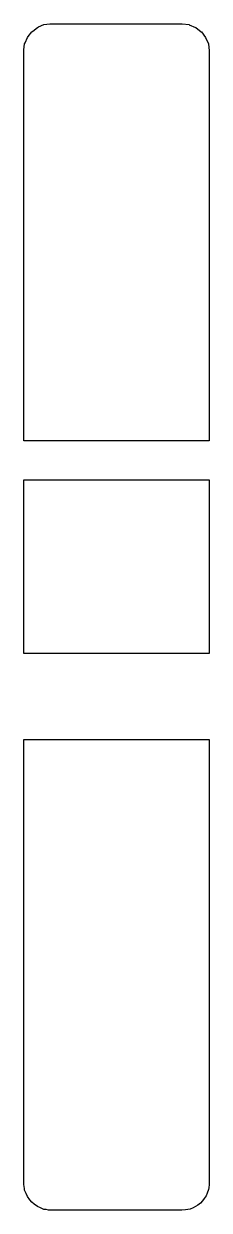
# Model space of a CAD drawing. Header units: metres. Extents: x 2.4 to 16, y -16 to 71.
import ezdxf

# ---------------------------------------------------------------- set-up
doc = ezdxf.new("R2010")
doc.units = ezdxf.units.M

msp = doc.modelspace()

# ---------------------------------------------------------------- linework, layer by layer
for p, q in [((3.055, 70.467), (3.4, 70.732)), ((3.4, 70.732), (3.48, 70.765)), ((3.48, 70.765), (3.882, 70.932)), ((3.882, 70.932), (4.314, 70.989)), ((4.314, 70.989), (4.4, 71)), ((4.4, 71), (12.286, 71)), ((12.286, 71), (13.083, 71)), ((13.083, 71), (14, 71)), ((14, 71), (14.011, 70.999)), ((14.011, 70.999), (14.518, 70.932)), ((14.518, 70.932), (14.528, 70.928)), ((14.528, 70.928), (15, 70.732)), ((15, 70.732), (15.009, 70.725)), ((15.009, 70.725), (15.414, 70.414)), ((2.501, 69.598), (2.668, 70)), ((2.668, 70), (2.721, 70.069)), ((2.721, 70.069), (2.986, 70.414)), ((2.986, 70.414), (3.055, 70.467)), ((15.414, 70.414), (15.421, 70.405)), ((15.421, 70.405), (15.732, 70)), ((15.732, 70), (15.736, 69.99)), ((15.736, 69.99), (15.932, 69.518)), ((2.4, 69), (2.411, 69.086)), ((2.4, 68.183), (2.4, 69)), ((2.411, 69.086), (2.468, 69.518)), ((2.468, 69.518), (2.501, 69.598)), ((15.932, 69.518), (15.999, 69.011)), ((15.999, 69.011), (16, 69)), ((16, 69), (16, 68.886)), ((16, 69), (16, 69)), ((16, 68.886), (16, 68.867)), ((16, 68.867), (16, 68.847)), ((16, 68.847), (16, 68.827)), ((16, 68.827), (16, 68.051)), ((2.4, 68.113), (2.4, 68.183)), ((2.4, 68.035), (2.4, 68.113)), ((2.4, 67.955), (2.4, 68.035)), ((2.4, 63.325), (2.4, 67.955)), ((16, 68.051), (16, 50.136)), ((2.4, 51.604), (2.4, 63.325)), ((2.4, 50.136), (2.4, 51.604)), ((2.4, 46.897), (2.4, 50.136)), ((16, 50.136), (16, 46.897)), ((2.4, 46.222), (2.4, 46.897)), ((2.4, 42.998), (2.4, 46.222)), ((16, 46.897), (16, 46.222)), ((16, 46.222), (16, 40.42)), ((2.4, 40.42), (2.4, 42.998)), ((6.889, 40.42), (2.4, 40.42)), ((16, 40.42), (6.889, 40.42)), ((2.4, 34.397), (2.4, 37.561)), ((2.4, 37.561), (11.511, 37.561)), ((11.511, 37.561), (16, 37.561)), ((16, 37.561), (16, 31.759)), ((16, 37.561), (16, 37.561)), ((2.4, 31.759), (2.4, 34.397)), ((2.4, 29.923), (2.4, 31.759)), ((16, 31.759), (16, 27.169)), ((2.4, 27.169), (2.4, 29.923)), ((2.4, 25.87), (2.4, 27.169)), ((16, 27.169), (16, 24.831)), ((2.4, 24.831), (2.4, 25.87)), ((12.329, 24.831), (2.4, 24.831)), ((16, 24.831), (12.329, 24.831)), ((2.4, 17.233), (2.4, 18.509)), ((2.4, 18.509), (6.071, 18.509)), ((6.071, 18.509), (16, 18.509)), ((16, 18.509), (16, 16.171)), ((2.4, 16.171), (2.4, 17.233)), ((2.4, 12.949), (2.4, 16.171)), ((16, 16.171), (16, 12.949)), ((2.4, 11.338), (2.4, 12.949)), ((16, 12.949), (16, 10.127)), ((2.4, 8.649), (2.4, 11.338)), ((16, 10.127), (16, 7.35)), ((16, 10.127), (16, 10.127)), ((2.4, 6.528), (2.4, 8.649)), ((16, 7.35), (16, -4.391)), ((2.4, 6.42), (2.4, 6.528)), ((2.4, 1.772), (2.4, 6.42)), ((2.4, 1.492), (2.4, 1.772)), ((2.4, 1.234), (2.4, 1.492)), ((2.4, 1.021), (2.4, 1.234)), ((2.4, -7.526), (2.4, 1.021)), ((16, -4.391), (16, -10.037)), ((2.4, -7.902), (2.4, -7.526)), ((2.4, -8.124), (2.4, -7.902)), ((2.4, -13.979), (2.4, -8.124)), ((16, -10.037), (16, -10.36)), ((16, -10.36), (16, -10.713)), ((16, -10.713), (16, -11.068)), ((16, -11.068), (16, -11.186)), ((16, -11.186), (16, -11.298)), ((16, -11.298), (16, -11.634)), ((16, -11.634), (16, -11.743)), ((16, -11.743), (16, -12.04)), ((16, -12.04), (16, -12.285)), ((16, -12.285), (16, -14)), ((2.4, -14), (2.4, -13.979)), ((2.407, -14.122), (2.4, -14)), ((2.452, -14.399), (2.407, -14.122)), ((2.468, -14.518), (2.452, -14.399)), ((2.576, -14.778), (2.468, -14.518)), ((2.668, -15), (2.576, -14.778)), ((15.848, -14.738), (15.765, -14.939)), ((15.939, -14.488), (15.848, -14.738)), ((15.964, -14.349), (15.939, -14.488)), ((15.976, -14.286), (15.964, -14.349)), ((15.988, -14.195), (15.976, -14.286)), ((16, -14), (15.988, -14.195)), ((2.84, -15.224), (2.668, -15)), ((2.986, -15.414), (2.84, -15.224)), ((3.176, -15.56), (2.986, -15.414)), ((3.401, -15.733), (3.176, -15.56)), ((15.164, -15.616), (14.998, -15.733)), ((15.352, -15.472), (15.164, -15.616)), ((15.498, -15.32), (15.352, -15.472)), ((15.636, -15.14), (15.498, -15.32)), ((15.765, -14.939), (15.636, -15.14)), ((3.622, -15.824), (3.401, -15.733)), ((3.882, -15.932), (3.622, -15.824)), ((4.039, -15.953), (3.882, -15.932)), ((4.226, -15.983), (4.039, -15.953)), ((4.4, -16), (4.226, -15.983)), ((11.499, -16), (4.4, -16)), ((14, -16), (11.499, -16)), ((14.249, -15.979), (14, -16)), ((14.426, -15.952), (14.249, -15.979)), ((14.595, -15.908), (14.426, -15.952)), ((14.83, -15.81), (14.595, -15.908)), ((14.998, -15.733), (14.83, -15.81))]:
    msp.add_line(p, q)

doc.saveas('drawing.dxf')
